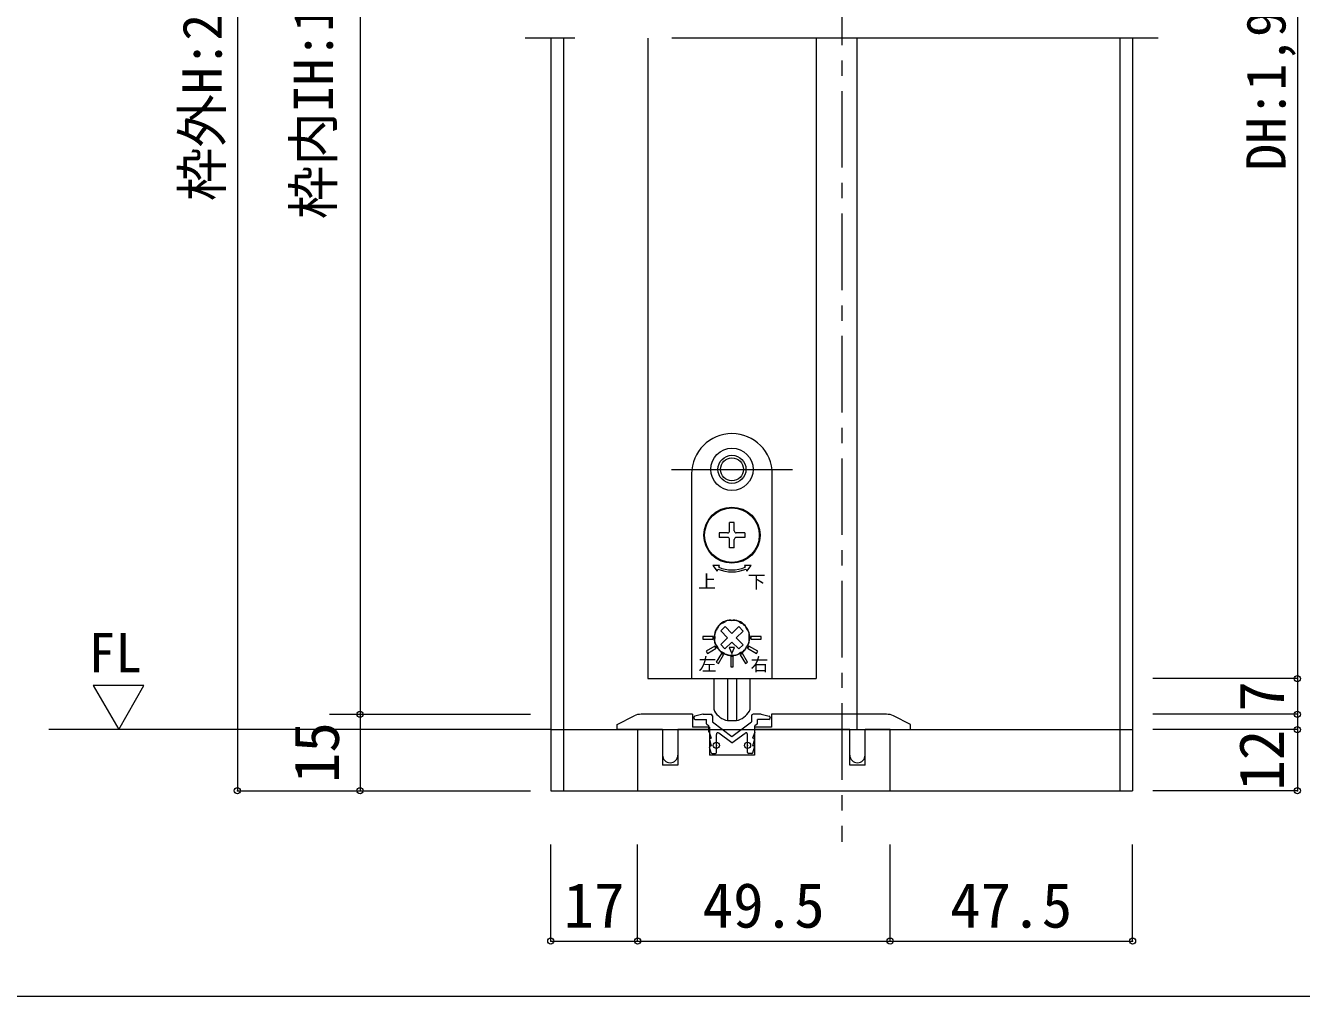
# Model space of a CAD drawing. Units: millimetres on the paper, enlarged 10 times, with parts at other scales. Extents: x -2000 to 2000, y -1385 to 1385.
# Drawn here: x -1317 to -483, y -68 to 567 of the extents above; entities that cross this region are included whole.
import ezdxf
from ezdxf.enums import TextEntityAlignment as Align

# ---------------------------------------------------------------- set-up
doc = ezdxf.new("R2010")
doc.units = ezdxf.units.MM
doc.header["$LTSCALE"] = 10
doc.header["$PDMODE"] = 32
doc.header["$PDSIZE"] = 4
for name, pattern in [('CHAIN1', [8, 5, -1, 1, -1]), ('USER1', [19.05, 12.7, -6.35]), ('USER4', [50.8, 31.75, -6.35, 6.35, -6.35])]:
    doc.linetypes.add(name, pattern=pattern)
for name, color, linetype, lineweight in [('1-1_0', 7, 'Continuous', 20), ('2-0', 7, 'Continuous', 20), ('3-0', 7, 'Continuous', 20)]:
    doc.layers.add(name, color=color, linetype=linetype, lineweight=lineweight)
doc.styles.add('ＭＳ ゴシック', font='')
doc.styles.get('ＭＳ ゴシック').set_extended_font_data('MS Gothic')

msp = doc.modelspace()

# ---------------------------------------------------------------- linework, layer by layer
at = {"layer": '1-1_0'}
msp.add_lwpolyline([(380, -67.5), (-1950, -67.5), (-1950, 1335)], dxfattribs=at)
at = {"layer": '2-0', "linetype": 'CHAIN1'}
msp.add_line((-783.53, 1084.06), (-783.53, 33.57), dxfattribs=at)
at = {"layer": '2-0', "color": 4, "lineweight": 9}
for p, q in [((-1178.28, 1050.72), (-1178.28, 66.91)), ((-1098.12, 930.72), (-1098.12, 116.91)), ((-485.89, 904.06), (-485.89, 140.24)), ((-485.89, 140.24), (-580.2, 140.24)), ((-485.89, 140.24), (-485.89, 116.91)), ((-1118.12, 116.91), (-986.87, 116.91)), ((-1098.12, 116.91), (-1098.12, 66.91)), ((-485.89, 116.91), (-580.2, 116.91)), ((-485.89, 116.91), (-485.89, 106.91)), ((-973.53, 106.91), (-1301.47, 106.91)), ((-485.89, 106.91), (-580.2, 106.91)), ((-485.89, 106.91), (-485.89, 66.91)), ((-1178.28, 66.91), (-996.62, 66.91)), ((-1118.12, 66.91), (-986.87, 66.91)), ((-485.89, 66.91), (-580.2, 66.91)), ((-973.53, -31.33), (-973.53, 31.87)), ((-916.87, -31.33), (-916.87, 31.87)), ((-751.87, -31.33), (-751.87, 31.87)), ((-593.53, -31.33), (-593.53, 31.87)), ((-973.53, -31.33), (-916.87, -31.33)), ((-916.87, -31.33), (-751.87, -31.33)), ((-751.87, -31.33), (-593.53, -31.33))]:
    msp.add_line(p, q, dxfattribs=at)
at = {"layer": '2-0', "linetype": 'USER4'}
msp.add_line((-576.87, 558.57), (-990.2, 558.57), dxfattribs=at)
at = {"layer": '2-0'}
for p, q in [((-973.53, 558.57), (-973.53, 66.91)), ((-965.2, 558.57), (-965.2, 66.91)), ((-910.2, 558.57), (-910.2, 140.24)), ((-800.2, 558.57), (-800.2, 140.24)), ((-773.53, 558.57), (-773.53, 106.91)), ((-601.87, 558.57), (-601.87, 66.91)), ((-593.53, 558.57), (-593.53, 66.91)), ((-910.2, 140.24), (-800.2, 140.24)), ((-881.03, 116.91), (-914.51, 116.91)), ((-881.03, 116.91), (-881.03, 108.57)), ((-874.31, 116.88), (-879.42, 115.75)), ((-874.09, 116.91), (-868.98, 116.91)), ((-836.31, 116.91), (-841.42, 116.91)), ((-836.09, 116.88), (-830.98, 115.75)), ((-829.37, 116.91), (-829.37, 108.57)), ((-754.23, 116.91), (-829.37, 116.91)), ((-930.2, 110.24), (-918.98, 115.85)), ((-930.2, 106.91), (-930.2, 110.24)), ((-869.87, 108.57), (-881.03, 108.57)), ((-880.2, 114.57), (-880.2, 114.77)), ((-879.2, 113.57), (-875.76, 113.57)), ((-875.76, 113.57), (-871.87, 113.57)), ((-871.87, 110.66), (-870.2, 109.41)), ((-870.2, 105.36), (-870.2, 109.41)), ((-869.87, 108.57), (-869.87, 90.24)), ((-867.98, 115.91), (-867.98, 111.91)), ((-867.98, 111.91), (-855.2, 102.32)), ((-855.2, 102.32), (-842.42, 111.91)), ((-842.42, 115.91), (-842.42, 111.91)), ((-840.53, 108.57), (-840.53, 90.24)), ((-829.37, 108.57), (-840.53, 108.57)), ((-838.53, 110.66), (-840.2, 109.41)), ((-840.2, 105.36), (-840.2, 109.41)), ((-834.64, 113.57), (-838.53, 113.57)), ((-838.53, 110.66), (-838.53, 113.57)), ((-831.2, 113.57), (-834.64, 113.57)), ((-830.2, 114.77), (-830.2, 114.57)), ((-738.53, 110.24), (-749.76, 115.85)), ((-973.53, 106.91), (-593.53, 106.91)), ((-916.87, 106.91), (-930.2, 106.91)), ((-916.87, 106.91), (-916.87, 66.91)), ((-900.53, 106.91), (-916.87, 106.91)), ((-900.53, 106.91), (-900.53, 83.57)), ((-890.53, 106.91), (-890.53, 83.57)), ((-869.87, 106.91), (-890.53, 106.91)), ((-870.16, 105.13), (-868.71, 101.27)), ((-869.91, 100.41), (-868.67, 96.27)), ((-869.27, 101.27), (-868.71, 101.27)), ((-865.37, 91.94), (-865.37, 103.78)), ((-855.2, 98.16), (-863.77, 104.58)), ((-855.2, 98.16), (-846.63, 104.58)), ((-845.03, 91.91), (-845.03, 103.78)), ((-840.24, 105.13), (-841.7, 101.24)), ((-841.1, 101.24), (-841.7, 101.24)), ((-840.46, 100.38), (-841.7, 96.24)), ((-778.2, 106.91), (-840.53, 106.91)), ((-778.2, 83.57), (-778.2, 106.91)), ((-768.2, 83.57), (-768.2, 106.91)), ((-751.87, 106.91), (-768.2, 106.91)), ((-751.87, 66.91), (-751.87, 106.91)), ((-868.81, 91.75), (-869.91, 95.41)), ((-869.27, 96.27), (-868.67, 96.27)), ((-841.1, 96.24), (-841.7, 96.24)), ((-841.56, 91.71), (-840.46, 95.38)), ((-890.53, 83.57), (-900.53, 83.57)), ((-840.53, 90.24), (-869.87, 90.24)), ((-868.17, 91.27), (-866.03, 91.27)), ((-842.2, 91.24), (-844.37, 91.24)), ((-768.2, 83.57), (-778.2, 83.57)), ((-916.87, 66.91), (-751.87, 66.91))]:
    msp.add_line(p, q, dxfattribs=at)
at = {"layer": '2-0', "color": 2, "linetype": 'USER1', "lineweight": 18}
msp.add_line((-894.7, 276.91), (-815.7, 276.91), dxfattribs=at)
at = {"layer": '2-0', "lineweight": 18}
for p, q in [((-881.53, 273.91), (-881.53, 140.24)), ((-828.87, 140.24), (-828.87, 273.91)), ((-853.7, 242.24), (-856.7, 242.24)), ((-856.7, 236.74), (-856.7, 242.24)), ((-853.7, 236.74), (-853.7, 242.24)), ((-846.87, 235.41), (-852.37, 235.41)), ((-846.87, 235.41), (-846.87, 232.41)), ((-858.03, 232.41), (-863.53, 232.41)), ((-856.7, 225.57), (-856.7, 231.07)), ((-853.7, 225.57), (-856.7, 225.57)), ((-853.7, 225.57), (-853.7, 231.07)), ((-846.87, 232.41), (-852.37, 232.41)), ((-862.56, 162.52), (-858.03, 166.94)), ((-858.03, 166.94), (-862.45, 171.47)), ((-855.17, 169.73), (-850.63, 174.16)), ((-859.77, 159.65), (-862.56, 162.52)), ((-859.77, 159.65), (-855.23, 164.08)), ((-850.81, 159.54), (-855.23, 164.08)), ((-847.95, 162.34), (-850.81, 159.54)), ((-881.53, 140.24), (-828.87, 140.24)), ((-866.87, 119.79), (-866.87, 140.24)), ((-858.12, 140.24), (-858.12, 112.73)), ((-852.28, 140.24), (-852.28, 112.73)), ((-843.53, 140.24), (-843.53, 119.79)), ((-858.12, 112.73), (-852.28, 112.73))]:
    msp.add_line(p, q, dxfattribs=at)
for points in [[(-858.03, 235.41), (-863.53, 235.41), (-863.53, 232.41)], [(-863.87, 212.96), (-863.36, 214.2), (-867.69, 214.2), (-864.89, 210.5), (-864.38, 211.73)], [(-846.02, 211.73), (-845.51, 210.5), (-842.71, 214.2), (-847.04, 214.2), (-846.53, 212.96)], [(-855.17, 169.73), (-859.59, 174.27), (-862.45, 171.47)], [(-847.95, 162.34), (-852.37, 166.87), (-847.84, 171.29), (-850.63, 174.16)]]:
    msp.add_lwpolyline(points, dxfattribs=at)
for points in [[(-874.2, 166.07), (-867.53, 166.07), (-867.53, 167.74), (-874.2, 167.74)], [(-836.2, 167.74), (-842.87, 167.74), (-842.87, 166.07), (-836.2, 166.07)], [(-871.24, 156.68), (-865.46, 160.02), (-866.3, 161.46), (-872.07, 158.13)], [(-855.33, 156.57), (-853.61, 160.55), (-856.94, 160.59)], [(-838.33, 158.13), (-844.1, 161.46), (-844.94, 160.02), (-839.16, 156.68)], [(-863.98, 150.03), (-860.65, 155.81), (-862.09, 156.64), (-865.42, 150.87)], [(-854.37, 154.57), (-856.03, 154.57), (-856.03, 147.91), (-854.37, 147.91)], [(-844.98, 150.87), (-848.31, 156.64), (-849.76, 155.81), (-846.42, 150.03)]]:
    msp.add_lwpolyline(points, close=True, dxfattribs=at)
at = {"layer": '2-0'}
msp.add_lwpolyline([(-1255.77, 106.91), (-1239.28, 135.59), (-1272.47, 135.59)], close=True, dxfattribs=at)
for points in [[(-871.87, 110.66), (-871.87, 112.33), (-871.87, 113.57)], [(-751.87, 106.91), (-738.53, 106.91), (-738.53, 110.24)]]:
    msp.add_lwpolyline(points, dxfattribs=at)
at = {"layer": '2-0', "lineweight": 18}
for centre, radius in [((-855.2, 276.91), 13.83), ((-855.2, 276.91), 9.17), ((-855.2, 276.91), 7.5), ((-855.2, 233.91), 18.33), ((-855.2, 233.91), 17.83)]:
    msp.add_circle(centre, radius, dxfattribs=at)
for centre, radius, start, end in [((-855.2, 273.91), 26.33, 0, 180), ((-858.03, 236.74), 1.33, 270, 360), ((-852.37, 236.74), 1.33, 180, 270), ((-858.03, 231.07), 1.33, 360, 90), ((-852.37, 231.07), 1.33, 90, 180), ((-855.2, 233.91), 24, 247.5, 292.5), ((-855.2, 233.91), 22.67, 247.5, 292.5), ((-855.2, 166.91), 11.67, 98.90298, 201.09702), ((-855.2, 166.91), 11.5, 130.42431, 138.17431), ((-860.5, 173.12), 3.33, 99.87866, 130.42431), ((-855.2, 166.91), 11.17, 116.90028, 121.69834), ((-857.75, 174.66), 3.33, 108.17431, 138.71996), ((-855.2, 166.91), 11.5, 100.42431, 108.17431), ((-856.68, 174.94), 3.33, 69.87866, 100.42431), ((-856.64, 176.13), 2.33, 72.61143, 98.90298), ((-855.2, 180.74), 2.5, 252.61143, 287.38857), ((-855.2, 166.91), 11.17, 86.90028, 91.69834), ((-853.53, 174.9), 3.33, 78.17431, 108.71996), ((-853.76, 176.13), 2.33, 81.09702, 107.38857), ((-855.2, 166.91), 11.67, 338.90298, 81.09702), ((-855.2, 166.91), 11.5, 70.42431, 78.17431), ((-852.46, 174.6), 3.33, 39.87866, 70.42431), ((-855.2, 166.91), 11.17, 56.90028, 61.69834), ((-849.75, 172.99), 3.33, 48.17431, 78.71996), ((-855.2, 166.91), 11.5, 40.42431, 48.17431), ((-863.19, 168.58), 3.33, 168.17431, 198.71996), ((-855.2, 166.91), 11.5, 160.42431, 168.17431), ((-855.2, 166.91), 11.17, 176.90028, 181.69834), ((-862.89, 169.64), 3.33, 129.87866, 160.42431), ((-855.2, 166.91), 11.17, 146.90028, 151.69834), ((-861.29, 172.35), 3.33, 138.17431, 168.71996), ((-848.98, 172.2), 3.33, 9.87866, 40.42431), ((-855.2, 166.91), 11.17, 26.90028, 31.69834), ((-847.44, 169.45), 3.33, 18.17431, 48.71996), ((-855.2, 166.91), 11.5, 10.42431, 18.17431), ((-855.2, 166.91), 11.17, 356.90028, 1.69834), ((-847.17, 168.38), 3.33, 339.87866, 10.42431), ((-863.23, 165.43), 3.33, 159.87866, 190.42431), ((-855.2, 166.91), 11.5, 190.42431, 198.17431), ((-862.96, 164.36), 3.33, 198.17431, 228.71996), ((-863.91, 163.55), 2.33, 201.09702, 227.38857), ((-867.18, 159.99), 2.5, 12.61143, 47.38857), ((-855.2, 166.91), 11.17, 206.90028, 211.69834), ((-862.46, 161.04), 2.33, 192.61143, 218.90298), ((-861.42, 161.61), 3.33, 189.87866, 220.42431), ((-855.2, 166.91), 11.67, 218.90298, 321.09702), ((-855.2, 166.91), 11.5, 220.42431, 228.17431), ((-855.2, 166.91), 11.5, 310.42431, 318.17431), ((-849.11, 161.46), 3.33, 318.17431, 348.71996), ((-847.94, 161.04), 2.33, 321.09702, 347.38857), ((-855.2, 166.91), 11.17, 326.90028, 331.69834), ((-843.22, 159.99), 2.5, 132.61143, 167.38857), ((-847.51, 164.17), 3.33, 309.87866, 340.42431), ((-846.49, 163.55), 2.33, 312.61143, 338.90298), ((-855.2, 166.91), 11.5, 340.42431, 348.17431), ((-847.21, 165.23), 3.33, 348.17431, 18.71996), ((-860.65, 160.82), 3.33, 228.17431, 258.71996), ((-855.2, 166.91), 11.17, 236.90028, 241.69834), ((-857.94, 159.21), 3.33, 219.87866, 250.42431), ((-855.2, 166.91), 11.5, 250.42431, 258.17431), ((-856.87, 158.91), 3.33, 258.17431, 288.71996), ((-855.2, 166.91), 11.17, 266.90028, 271.69834), ((-853.72, 158.87), 3.33, 249.87866, 280.42431), ((-855.2, 166.91), 11.5, 280.42431, 288.17431), ((-852.65, 159.15), 3.33, 288.17431, 318.71996), ((-855.2, 166.91), 11.17, 296.90028, 301.69834), ((-849.9, 160.69), 3.33, 279.87866, 310.42431), ((-865.2, 119.79), 1.67, 180, 210.56067), ((-855.15, 125.73), 13.33, 210.56067, 257.16143), ((-855.25, 125.73), 13.33, 282.83857, 329.43933), ((-845.2, 119.79), 1.67, 329.43933, 360)]:
    msp.add_arc(centre, radius, start, end, dxfattribs=at)
at = {"layer": '2-0'}
for centre, radius, start, end in [((-914.51, 106.91), 10, 90, 116.56505), ((-874.09, 115.91), 1, 90, 102.52881), ((-874.09, 115.91), 1, 90, 102.52881), ((-874.09, 115.91), 1, 90, 102.52881), ((-874.09, 115.91), 1, 90, 102.52881), ((-868.98, 115.91), 1, 0, 90), ((-841.42, 115.91), 1, 90, 180), ((-836.31, 115.91), 1, 77.47119, 90), ((-754.23, 106.91), 10, 63.43495, 90), ((-879.2, 114.77), 1, 102.52881, 180), ((-879.2, 114.57), 1, 180, 270), ((-831.2, 114.57), 1, 270, 0), ((-831.2, 114.77), 1, 0, 77.47119), ((-869.53, 105.36), 0.667, 180, 200.55605), ((-869.53, 105.36), 0.667, 180, 200.55605), ((-869.53, 105.36), 0.667, 180, 200.55605), ((-869.53, 105.36), 0.667, 180, 200.55605), ((-869.27, 100.61), 0.667, 90, 196.69924), ((-864.37, 103.78), 1, 53.1301, 180), ((-846.03, 103.78), 1, 0, 126.8699), ((-841.1, 100.57), 0.667, 343.30076, 90), ((-840.87, 105.36), 0.667, 339.44395, 0), ((-840.87, 105.36), 0.667, 339.44395, 0), ((-840.87, 105.36), 0.667, 339.44395, 0), ((-869.27, 95.61), 0.667, 90, 196.69924), ((-868.17, 91.94), 0.667, 196.69924, 270), ((-866.03, 91.94), 0.667, 270, 0), ((-844.37, 91.91), 0.667, 180, 270), ((-842.2, 91.91), 0.667, 270, 343.30076), ((-841.1, 95.57), 0.667, 343.30076, 90), ((-895.53, 90.24), 5, 180, 0), ((-773.2, 90.24), 5, 180, 0)]:
    msp.add_arc(centre, radius, start, end, dxfattribs=at)
at = {"layer": '2-0', "color": 4}
for p in [(-485.89, 140.24), (-1098.12, 116.91), (-485.89, 116.91), (-485.89, 106.91), (-1178.28, 66.91), (-1098.12, 66.91), (-485.89, 66.91), (-973.53, -31.33), (-916.87, -31.33), (-751.87, -31.33), (-593.53, -31.33)]:
    msp.add_point(p, dxfattribs=at)
at = {"layer": '2-0'}
for p in [(-865.37, 96.57), (-845.03, 96.57)]:
    msp.add_point(p, dxfattribs=at)
at = {"layer": '3-0'}
msp.add_line((-973.53, 66.91), (-593.53, 66.91), dxfattribs=at)

# ---------------------------------------------------------------- texts
at = {"layer": '2-0', "style": 'ＭＳ ゴシック'}
for s, height, p in [('枠外H:2,036', 25.66, (-1180.78, 452.15)), ('枠内IH:1,985', 25.66, (-1108.17, 440.36)), ('DH:1,970', 25.66, (-485.89, 472.15)), ('7', 29.33, (-485.89, 118.57)), ('15', 29.33, (-1103.12, 71.91)), ('12', 29.33, (-485.89, 66.91))]:
    msp.add_text(s, height=height, rotation=90, dxfattribs=at).set_placement(p, align=Align.BOTTOM_LEFT)
for s, height, p in [('上', 8.55, (-877.28, 196.85)), ('下', 8.55, (-844.96, 196.59)), ('FL', 25.66, (-1275.43, 136.7)), ('左', 8.55, (-876.97, 142.67)), ('右', 8.55, (-842.99, 142.59)), ('17', 29.33, (-965.2, -31.33)), ('49.5', 29.33, (-874.37, -31.33)), ('47.5', 29.33, (-712.7, -31.33))]:
    msp.add_text(s, height=height, dxfattribs=at).set_placement(p, align=Align.BOTTOM_LEFT)

doc.saveas('drawing.dxf')
